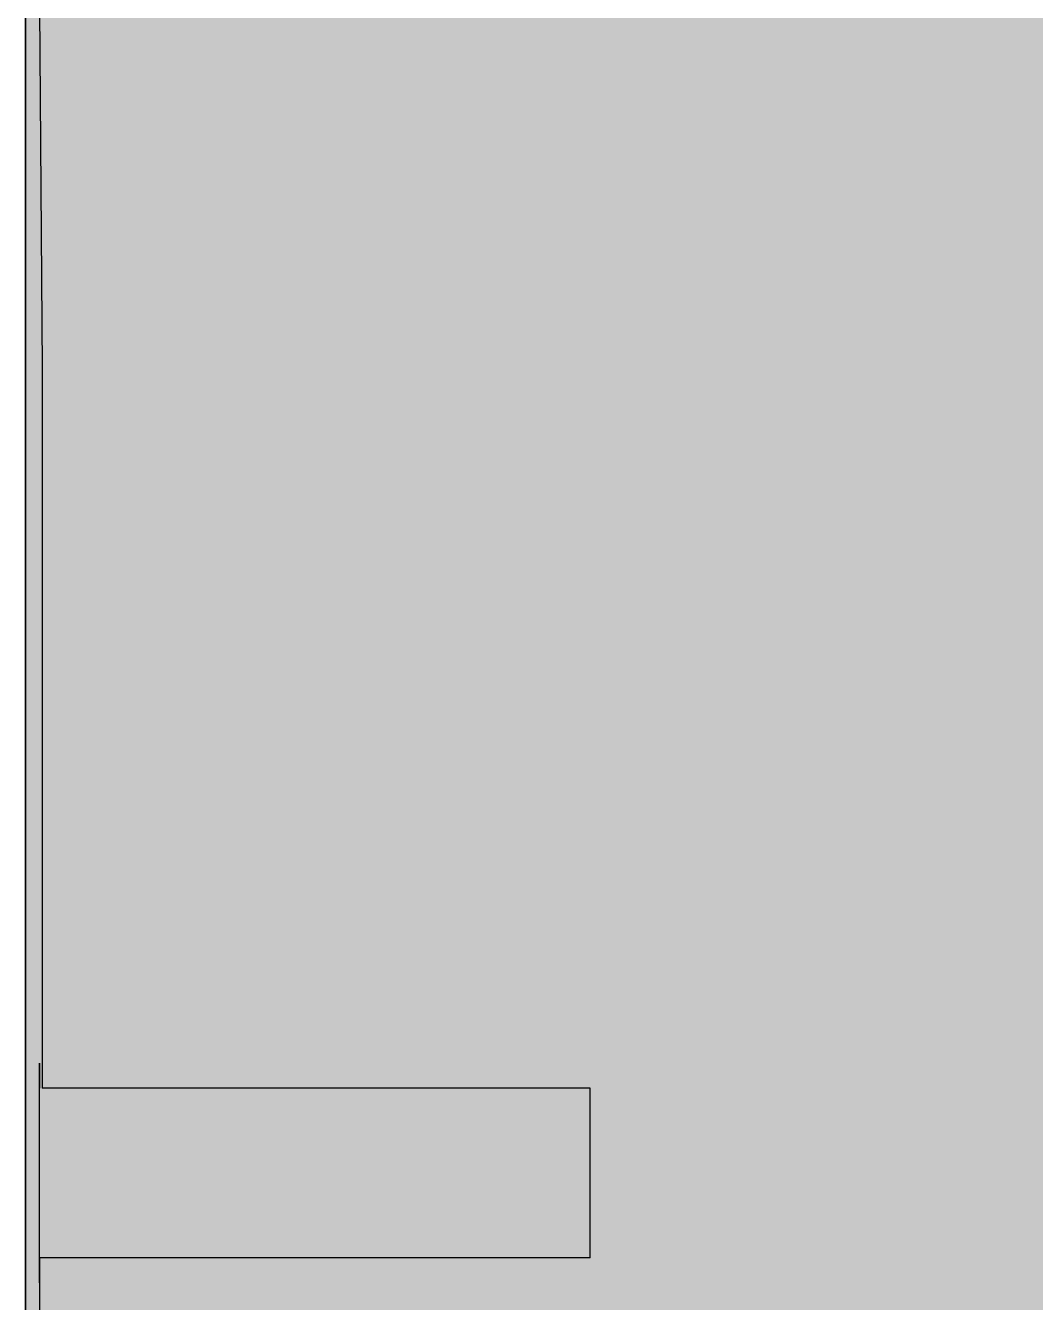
# Model space of a CAD drawing. Header units: millimetres. Extents: x 0 to 966, y -664 to 90.
# Drawn here: x 0 to 32.03, y -235.47 to -194.97 of the extents above; entities that cross this region are included whole.
import ezdxf

# ---------------------------------------------------------------- set-up
doc = ezdxf.new("R2010")
doc.units = ezdxf.units.MM
for name, color, linetype in [('HDL_BODY', 7, 'Continuous'), ('HDL_COLOUR', 7, 'Continuous'), ('HDL_DETAIL', 7, 'Continuous'), ('HDL_PRINT', 7, 'Continuous')]:
    doc.layers.add(name, color=color, linetype=linetype)

# ---------------------------------------------------------------- blocks, each defined once
blk = doc.blocks.new('M_R4.10.1_FRONT')
at = {"layer": 'HDL_BODY', "true_color": 0x202126}
blk.add_hatch(color=250, dxfattribs=at).paths.add_polyline_path([(0, 0), (72, 0), (72, 90), (0, 90)])
at = {"layer": 'HDL_BODY', "true_color": 0x2a2a30}
blk.add_hatch(color=250, dxfattribs=at).paths.add_polyline_path([(0.4, 20.52), (71.6, 20.52), (71.6, 68.31), (0.4, 68.31)])
at = {"layer": 'HDL_COLOUR', "true_color": 0x757a83}
blk.add_hatch(color=8, dxfattribs=at).paths.add_polyline_path([(0.441, 25.942), (17.912, 25.942), (17.912, 31.325), (0.441, 31.325)])
at = {"layer": 'HDL_PRINT', "true_color": 0x6c217f}
for points in [[(7.588, 62.736), (8.559, 62.736), (8.559, 61.5), (10.059, 61.5), (10.059, 62.736), (11.029, 62.736), (11.029, 59.294), (10.059, 59.294), (10.059, 60.794), (8.559, 60.794), (8.559, 59.294), (7.588, 59.294), (7.588, 62.736)], [(15.441, 62.736), (16.412, 62.736), (16.412, 60.089), (18.794, 60.089), (18.794, 59.294), (15.441, 59.294), (15.441, 59.648), (15.441, 60.089), (15.441, 62.736)]]:
    blk.add_hatch(color=207, dxfattribs=at).paths.add_polyline_path(points)
h = blk.add_hatch(color=207, dxfattribs=at)
h.paths.add_polyline_path([(12.529, 61.941), (12.529, 60.089), (13.324, 60.089), (13.394, 60.089), (13.455, 60.091), (13.509, 60.096), (13.556, 60.105), (13.599, 60.121), (13.638, 60.145), (13.676, 60.178), (13.71, 60.182), (13.743, 60.194), (13.776, 60.215), (13.809, 60.244), (13.842, 60.281), (13.875, 60.326), (13.908, 60.38), (13.941, 60.443), (13.941, 60.475), (13.941, 60.514), (13.941, 60.56), (13.941, 60.612), (13.941, 60.671), (13.941, 60.736), (13.941, 60.808), (13.941, 60.886), (13.941, 60.97), (13.941, 61.065), (13.941, 61.155), (13.939, 61.24), (13.937, 61.321), (13.933, 61.398), (13.927, 61.47), (13.919, 61.538), (13.907, 61.602), (13.893, 61.661), (13.875, 61.715), (13.853, 61.765), (13.794, 61.795), (13.735, 61.824), (13.677, 61.851), (13.618, 61.875), (13.559, 61.897), (13.5, 61.915), (13.441, 61.929), (13.382, 61.938), (13.324, 61.941), (12.529, 61.941)])
h.paths.add_polyline_path([(11.471, 62.736), (13.5, 62.736), (13.601, 62.736), (13.692, 62.735), (13.775, 62.734), (13.85, 62.73), (13.919, 62.725), (13.983, 62.717), (14.042, 62.705), (14.099, 62.69), (14.153, 62.671), (14.206, 62.647), (14.265, 62.615), (14.323, 62.577), (14.379, 62.534), (14.434, 62.486), (14.485, 62.435), (14.533, 62.381), (14.576, 62.324), (14.615, 62.265), (14.647, 62.206), (14.677, 62.174), (14.706, 62.135), (14.735, 62.089), (14.765, 62.037), (14.794, 61.978), (14.824, 61.912), (14.853, 61.84), (14.882, 61.761), (14.912, 61.676), (14.915, 61.614), (14.923, 61.548), (14.935, 61.477), (14.949, 61.404), (14.963, 61.331), (14.977, 61.258), (14.989, 61.188), (14.997, 61.121), (15, 61.06), (14.998, 60.944), (14.992, 60.836), (14.982, 60.736), (14.969, 60.644), (14.954, 60.559), (14.936, 60.481), (14.916, 60.409), (14.894, 60.343), (14.871, 60.283), (14.848, 60.228), (14.824, 60.178), (14.817, 60.119), (14.8, 60.061), (14.775, 60.002), (14.742, 59.943), (14.706, 59.883), (14.667, 59.824), (14.628, 59.765), (14.591, 59.707), (14.559, 59.648), (14.503, 59.593), (14.452, 59.544), (14.405, 59.501), (14.36, 59.465), (14.316, 59.436), (14.271, 59.413), (14.224, 59.396), (14.174, 59.386), (14.118, 59.383), (14.056, 59.356), (13.989, 59.336), (13.918, 59.32), (13.846, 59.309), (13.772, 59.301), (13.699, 59.297), (13.629, 59.295), (13.562, 59.294), (13.5, 59.294), (11.471, 59.294), (11.471, 62.736)])
at = {"layer": 'HDL_PRINT', "true_color": 0xdee1e9}
for points in [[(26.647, 62.736), (26.647, 62.736), (26.647, 62.385), (26.489, 62.382), (26.332, 62.374), (26.177, 62.361), (26.023, 62.343), (25.871, 62.32), (25.72, 62.292), (25.571, 62.258), (25.424, 62.221), (25.279, 62.178), (25.136, 62.13), (24.995, 62.078), (24.855, 62.022), (24.718, 61.961), (24.583, 61.895), (24.451, 61.826), (24.32, 61.752), (24.192, 61.673), (24.067, 61.591), (23.944, 61.504), (23.823, 61.414), (23.294, 61.414), (23.416, 61.52), (23.541, 61.623), (23.67, 61.723), (23.801, 61.818), (23.936, 61.91), (24.073, 61.998), (24.214, 62.082), (24.357, 62.161), (24.504, 62.236), (24.653, 62.306), (24.805, 62.372), (24.96, 62.433), (25.117, 62.488), (25.277, 62.539), (25.44, 62.584), (25.605, 62.623), (25.773, 62.657), (25.943, 62.685), (26.116, 62.707), (26.29, 62.723), (26.468, 62.733), (26.647, 62.736)], [(26.647, 62.736), (26.826, 62.733), (27.004, 62.723), (27.178, 62.707), (27.351, 62.685), (27.521, 62.657), (27.689, 62.623), (27.854, 62.584), (28.017, 62.539), (28.177, 62.488), (28.334, 62.433), (28.489, 62.372), (28.641, 62.306), (28.79, 62.236), (28.937, 62.161), (29.081, 62.082), (29.221, 61.998), (29.359, 61.91), (29.494, 61.818), (29.625, 61.723), (29.754, 61.623), (29.879, 61.52), (30.001, 61.414), (29.471, 61.414), (29.363, 61.504), (29.249, 61.591), (29.131, 61.673), (29.008, 61.752), (28.881, 61.826), (28.75, 61.895), (28.615, 61.961), (28.477, 62.022), (28.335, 62.078), (28.191, 62.13), (28.044, 62.178), (27.895, 62.221), (27.744, 62.258), (27.59, 62.292), (27.436, 62.32), (27.279, 62.343), (27.122, 62.361), (26.964, 62.374), (26.806, 62.382), (26.647, 62.385), (26.647, 62.736)], [(23.206, 61.235), (23.647, 61.235), (23.647, 59.294), (23.206, 59.294), (23.206, 61.235)], [(24.441, 61.235), (24.882, 61.235), (23.382, 59.559), (23.382, 59.913), (23.294, 59.913), (24.441, 61.235)], [(27, 61.235), (27.441, 61.235), (27.441, 59.294), (27.353, 59.294), (27, 59.294), (26.912, 59.294), (26.029, 60.619), (26.029, 59.294), (25.5, 59.294), (25.5, 61.235), (25.677, 61.235), (26.029, 61.235), (26.118, 61.235), (27, 60.002), (27, 61.235)], [(29.647, 61.235), (30.088, 61.235), (28.323, 59.294), (27.882, 59.294), (29.647, 61.235)], [(28.588, 61.235), (28.059, 61.235), (29.558, 59.294), (30.088, 59.294), (28.588, 61.235)], [(30.883, 59.294), (31.413, 61.325), (31.675, 61.325), (31.148, 59.294), (30.883, 59.294)], [(23.735, 60.354), (23.912, 60.354), (24.177, 60.443), (25.147, 59.294), (24.529, 59.294), (23.735, 60.178), (23.735, 60.354)]]:
    blk.add_hatch(color=254, dxfattribs=at).paths.add_polyline_path(points)
at = {"layer": 'HDL_DETAIL', "color": 251, "true_color": 0x52555c}
for points in [[(0, 90), (72, 90), (72, 0), (0, 0), (0, 90)], [(0, 67.677), (72, 67.677), (72, 22.236), (0, 22.236), (0, 67.677)], [(0, 64.237), (0, 64.237)], [(0, 64.237), (0, 64.237)], [(0, 64.237), (0, 64.237)], [(0, 64.237), (0, 64.237)], [(0, 64.237), (0, 64.237)], [(0, 64.237), (0, 64.237)], [(0, 64.237), (0, 64.237)], [(0, 64.237), (0, 64.237)], [(0, 64.237), (0, 64.237)], [(0, 64.237), (0, 64.237)], [(0, 64.237), (0, 64.237)], [(0, 64.237), (0, 64.237)], [(0, 64.237), (0, 64.237)], [(0, 64.237), (0, 64.237)], [(0, 64.237), (0, 64.237)], [(0, 64.237), (0, 64.237)], [(0, 64.237), (0, 64.237)], [(0, 64.237), (0, 64.237)], [(0, 64.237), (0, 64.237)], [(0, 64.237), (0, 64.237)], [(0, 64.237), (0, 64.237)], [(0, 64.237), (0, 64.237)], [(0, 64.237), (0, 64.237)], [(0, 64.237), (0, 64.237)], [(0.441, 32.12), (0.441, 32.12)], [(0.441, 32.12), (0.441, 32.12)], [(0.441, 32.12), (0.441, 32.12)], [(0.441, 32.12), (0.441, 32.12)], [(0.441, 32.12), (0.441, 32.12)], [(0.441, 32.12), (0.441, 32.12)], [(0.441, 32.12), (0.441, 32.12)], [(0.441, 32.12), (0.441, 32.12)], [(0.441, 32.12), (0.441, 32.12)], [(0.441, 32.12), (0.441, 32.12)], [(0.441, 32.12), (0.441, 32.12)], [(0.441, 32.12), (0.441, 32.12)], [(0.441, 32.12), (0.441, 32.12)], [(0.441, 32.12), (0.441, 32.12)], [(0.441, 32.12), (0.441, 32.12)], [(0.441, 32.12), (0.441, 32.12)], [(0.441, 32.12), (0.441, 32.12)], [(0.441, 32.12), (0.441, 32.12)], [(0.441, 32.12), (0.441, 32.12)], [(0.441, 32.12), (0.441, 32.12)], [(0.441, 32.12), (0.441, 32.12)], [(0.441, 32.12), (0.441, 32.12)], [(0.441, 32.12), (0.441, 32.12)], [(0.53, 31.325), (0.53, 31.325)], [(17.912, 31.325), (17.912, 31.325)], [(17.912, 31.325), (17.912, 31.325)], [(0.441, 25.942), (0.441, 25.942)], [(17.912, 25.942), (17.912, 25.942)], [(17.912, 25.942), (17.912, 25.942)], [(0.441, 25.148), (0.441, 25.148)], [(0.441, 25.148), (0.441, 25.148)], [(0.441, 25.148), (0.441, 25.148)], [(0.441, 25.148), (0.441, 25.148)], [(0.441, 25.148), (0.441, 25.148)], [(0.441, 25.148), (0.441, 25.148)], [(0.441, 25.148), (0.441, 25.148)], [(0.441, 25.148), (0.441, 25.148)], [(0.441, 25.148), (0.441, 25.148)], [(0.441, 25.148), (0.441, 25.148)], [(0.441, 25.148), (0.441, 25.148)], [(0.441, 25.148), (0.441, 25.148)], [(0.441, 25.148), (0.441, 25.148)], [(0.441, 25.148), (0.441, 25.148)], [(0.441, 25.148), (0.441, 25.148)], [(0.441, 25.148), (0.441, 25.148)], [(0.441, 25.148), (0.441, 25.148)], [(0.441, 25.148), (0.441, 25.148)], [(0.441, 25.148), (0.441, 25.148)], [(0.441, 25.148), (0.441, 25.148)], [(0.441, 25.148), (0.441, 25.148)], [(0.441, 25.148), (0.441, 25.148)], [(0.441, 25.148), (0.441, 25.148)], [(0, 24.971), (0, 24.971)], [(0, 24.971), (0, 24.971)], [(0, 24.971), (0, 24.971)], [(0, 24.971), (0, 24.971)], [(0, 24.971), (0, 24.971)], [(0, 24.971), (0, 24.971)], [(0, 24.971), (0, 24.971)], [(0, 24.971), (0, 24.971)], [(0, 24.971), (0, 24.971)], [(0, 24.971), (0, 24.971)], [(0, 24.971), (0, 24.971)], [(0, 24.971), (0, 24.971)], [(0, 24.971), (0, 24.971)], [(0, 24.971), (0, 24.971)], [(0, 24.971), (0, 24.971)], [(0, 24.971), (0, 24.971)], [(0, 24.971), (0, 24.971)], [(0, 24.971), (0, 24.971)], [(0, 24.971), (0, 24.971)], [(0, 24.971), (0, 24.971)], [(0, 24.971), (0, 24.971)], [(0, 24.971), (0, 24.971)], [(0, 24.971), (0, 24.971)], [(0, 24.971), (0, 24.971)]]:
    blk.add_lwpolyline(points, close=True, dxfattribs=at)
for points in [[(0, 66.089), (0, 65.649), (0, 65.208), (0, 64.767), (0, 64.502), (0, 64.323), (0, 64.237)], [(0.441, 65.559), (0.53, 54.177), (0.53, 42.706), (0.53, 31.325)], [(0, 64.237), (0, 24.971)], [(0, 64.237), (0, 24.971)], [(0, 64.237), (0, 24.971)], [(0, 64.237), (0, 24.971)], [(0, 64.237), (0, 24.971)], [(0, 64.237), (0, 24.971)], [(0, 64.237), (0, 24.971)], [(0, 64.237), (0, 24.971)], [(0, 64.237), (0, 24.971)], [(0, 64.237), (0, 24.971)], [(0, 64.237), (0, 24.971)], [(0, 64.237), (0, 24.971)], [(0, 64.237), (0, 24.971)], [(0, 64.237), (0, 24.971)], [(0, 64.237), (0, 24.971)], [(0, 64.237), (0, 24.971)], [(0, 64.237), (0, 24.971)], [(0, 64.237), (0, 24.971)], [(0, 64.237), (0, 24.971)], [(0, 64.237), (0, 24.971)], [(0, 64.237), (0, 24.971)], [(0.441, 32.12), (0.441, 31.855), (0.441, 31.676)], [(0.441, 31.325), (0.441, 32.12)], [(0.441, 31.676), (0.441, 31.5), (0.441, 31.414), (0.441, 31.325)], [(0.441, 25.942), (0.441, 27.442), (0.441, 29.737), (0.441, 31.325)], [(17.912, 31.325), (0.53, 31.325)], [(17.912, 31.325), (0.53, 31.325)], [(17.912, 31.325), (0.53, 31.325)], [(17.912, 31.325), (0.53, 31.325)], [(17.912, 31.325), (0.53, 31.325)], [(17.912, 31.325), (0.53, 31.325)], [(17.912, 31.325), (0.53, 31.325)], [(17.912, 31.325), (0.53, 31.325)], [(17.912, 31.325), (0.53, 31.325)], [(17.912, 31.325), (0.53, 31.325)], [(17.912, 31.325), (0.53, 31.325)], [(17.912, 31.325), (0.53, 31.325)], [(17.912, 31.325), (0.53, 31.325)], [(17.912, 31.325), (0.53, 31.325)], [(17.912, 31.325), (0.53, 31.325)], [(17.912, 31.325), (0.53, 31.325)], [(17.912, 31.325), (0.53, 31.325)], [(17.912, 31.325), (0.53, 31.325)], [(17.912, 31.325), (0.53, 31.325)], [(17.912, 31.325), (0.53, 31.325)], [(17.912, 31.325), (0.53, 31.325)], [(17.912, 25.942), (17.912, 31.325)], [(17.912, 25.942), (17.912, 31.325)], [(17.912, 25.942), (17.912, 31.325)], [(17.912, 25.942), (17.912, 31.325)], [(17.912, 25.942), (17.912, 31.325)], [(17.912, 25.942), (17.912, 31.325)], [(17.912, 25.942), (17.912, 31.325)], [(17.912, 25.942), (17.912, 31.325)], [(17.912, 25.942), (17.912, 31.325)], [(17.912, 25.942), (17.912, 31.325)], [(17.912, 25.942), (17.912, 31.325)], [(17.912, 25.942), (17.912, 31.325)], [(17.912, 25.942), (17.912, 31.325)], [(17.912, 25.942), (17.912, 31.325)], [(17.912, 25.942), (17.912, 31.325)], [(17.912, 25.942), (17.912, 31.325)], [(17.912, 25.942), (17.912, 31.325)], [(17.912, 25.942), (17.912, 31.325)], [(17.912, 25.942), (17.912, 31.325)], [(17.912, 25.942), (17.912, 31.325)], [(17.912, 25.942), (17.912, 31.325)], [(17.912, 25.942), (0.441, 25.942)], [(17.912, 25.942), (0.441, 25.942)], [(17.912, 25.942), (0.441, 25.942)], [(17.912, 25.942), (0.441, 25.942)], [(17.912, 25.942), (0.441, 25.942)], [(17.912, 25.942), (0.441, 25.942)], [(17.912, 25.942), (0.441, 25.942)], [(17.912, 25.942), (0.441, 25.942)], [(17.912, 25.942), (0.441, 25.942)], [(17.912, 25.942), (0.441, 25.942)], [(17.912, 25.942), (0.441, 25.942)], [(17.912, 25.942), (0.441, 25.942)], [(17.912, 25.942), (0.441, 25.942)], [(17.912, 25.942), (0.441, 25.942)], [(17.912, 25.942), (0.441, 25.942)], [(17.912, 25.942), (0.441, 25.942)], [(17.912, 25.942), (0.441, 25.942)], [(17.912, 25.942), (0.441, 25.942)], [(17.912, 25.942), (0.441, 25.942)], [(17.912, 25.942), (0.441, 25.942)], [(17.912, 25.942), (0.441, 25.942)], [(0.441, 25.942), (0.441, 25.853), (0.441, 25.765), (0.441, 25.677)], [(0.441, 25.148), (0.441, 25.942)], [(0.441, 25.942), (0.441, 25.324), (0.441, 24.707), (0.441, 24.089)], [(0.441, 25.677), (0.441, 25.501), (0.441, 25.324), (0.441, 25.148)], [(0, 24.971), (0, 24.971), (0, 24.795), (0, 24.442), (0, 24.089), (0, 23.56), (0, 23.118)]]:
    blk.add_lwpolyline(points, dxfattribs=at)

msp = doc.modelspace()

# ---------------------------------------------------------------- block references
msp.add_blockref('M_R4.10.1_FRONT', (0, -260))

doc.saveas('drawing.dxf')
